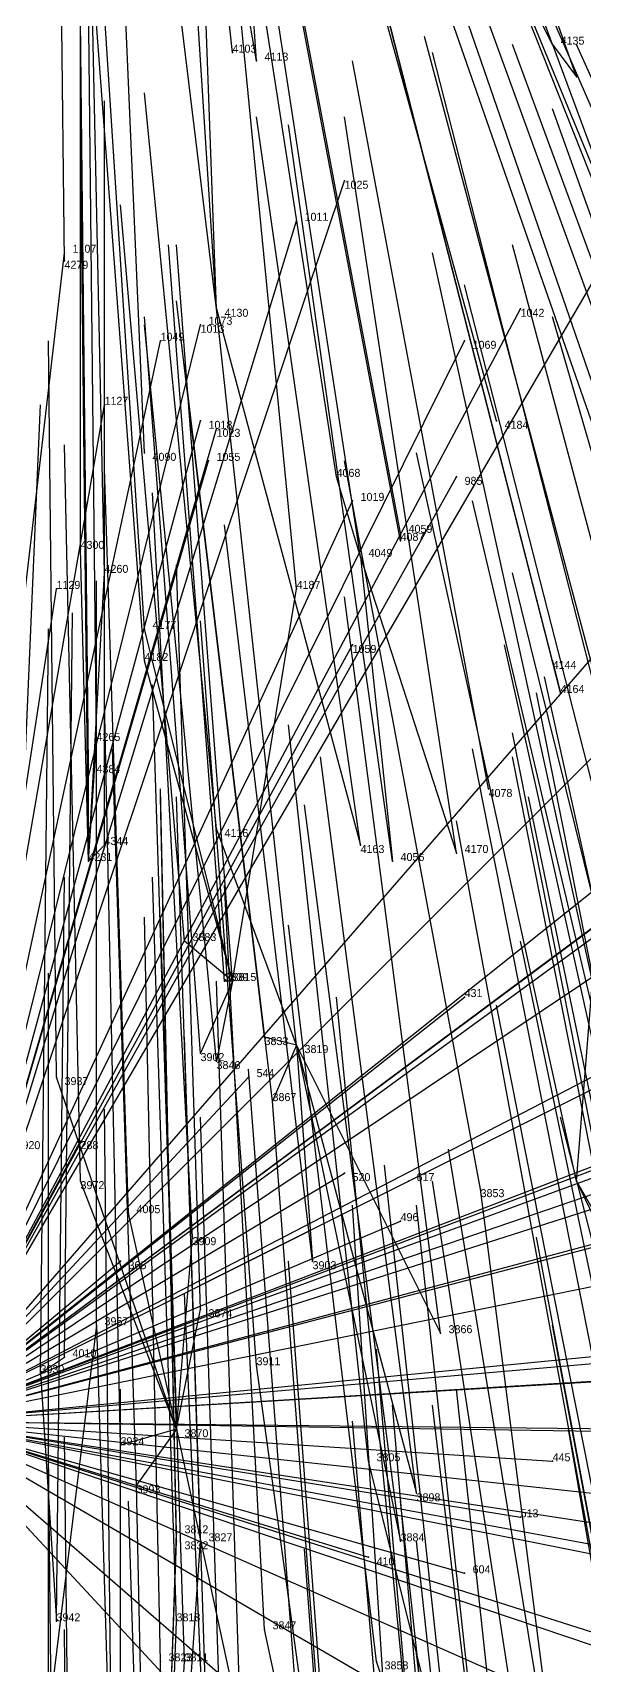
# Model space of a CAD drawing. Extents: x -0.5 to 0.59, y -0.5 to 0.58.
# Drawn here: x -0.008 to 0.061, y -0.3425 to -0.1385 of the extents above; entities that cross this region are included whole.
import ezdxf

# ---------------------------------------------------------------- set-up
doc = ezdxf.new("R2010")
doc.units = 0
for name, color, linetype in [('Facilities', 3, 'CONTINUOUS'), ('Facilities_lines', 3, 'CONTINUOUS'), ('Normals', 1, 'CONTINUOUS'), ('Source_points', 5, 'CONTINUOUS'), ('Text', 3, 'CONTINUOUS')]:
    doc.layers.add(name, color=color, linetype=linetype)

msp = doc.modelspace()

# ---------------------------------------------------------------- linework, layer by layer
at = {"layer": 'Facilities', "color": 3}
for p in [(0.057, -0.14, -0.378), (0.017, -0.141, -0.354), (0.02, -0.142, -0.358), (-0.004, -0.167, -0.417), (0.015, -0.173, -0.435), (0.05, -0.187, -0.484), (0.006, -0.191, -0.479), (0.038, -0.201, -0.51), (0.033, -0.204, -0.516), (0.057, -0.217, -0.561), (0.049, -0.233, -0.596), (-0.001, -0.242, -0.605), (0.017, -0.257, -0.644), (0.025, -0.265, -0.666), (0.06, -0.282, -0.72), (0, -0.3, -0.75), (-0.007, -0.306, -0.765), (0.01, -0.313, -0.783)]:
    msp.add_point(p, dxfattribs=at)
at = {"layer": 'Facilities_lines', "color": 3}
for p, q in [((0.015, -0.173, -0.435), (0.012, -0.09, -0.226)), ((0.057, -0.14, -0.378), (0.033, -0.092, -0.244)), ((0.015, -0.173, -0.435), (0.01, -0.096, -0.24)), ((0.02, -0.142, -0.358), (0.018, -0.113, -0.285)), ((0.057, -0.14, -0.378), (0.06, -0.144, -0.39)), ((0.057, -0.14, -0.378), (0.081, -0.205, -0.55)), ((-0.021, -0.312, -1.25), (0.031, -0.157, -1.25)), ((-0.021, -0.312, -1.25), (0.025, -0.162, -1.25)), ((-0.021, -0.312, -1.25), (-0.004, -0.166, -1.25)), ((-0.021, -0.312, -1.25), (0.063, -0.168, -1.25)), ((-0.021, -0.312, -1.25), (0.053, -0.173, -1.25)), ((0.015, -0.173, -0.435), (0.033, -0.24, -0.607)), ((-0.021, -0.312, -1.25), (0.013, -0.175, -1.25)), ((-0.021, -0.312, -1.25), (0.013, -0.175, -1.25)), ((-0.021, -0.312, -1.25), (0.008, -0.177, -1.25)), ((-0.021, -0.312, -1.25), (0.046, -0.177, -1.25)), ((-0.021, -0.312, -1.25), (0.001, -0.185, -1.25)), ((-0.021, -0.312, -1.25), (0.013, -0.187, -1.25)), ((-0.021, -0.312, -1.25), (0.015, -0.188, -1.25)), ((-0.021, -0.312, -1.25), (0.014, -0.192, -1.25)), ((-0.021, -0.312, -1.25), (0.045, -0.194, -1.25)), ((0.033, -0.204, -0.516), (0.03, -0.194, -0.49)), ((-0.021, -0.312, -1.25), (0.032, -0.197, -1.25)), ((0.038, -0.201, -0.51), (0.038, -0.202, -0.513)), ((-0.001, -0.242, -0.605), (-0.002, -0.203, -0.507)), ((0.033, -0.204, -0.516), (0.037, -0.242, -0.611)), ((0.033, -0.204, -0.516), (0.045, -0.241, -0.613)), ((-0.021, -0.312, -1.25), (0.072, -0.205, -1.25)), ((-0.001, -0.242, -0.605), (0.001, -0.206, -0.515)), ((-0.021, -0.312, -1.25), (0.083, -0.208, -1.25)), ((-0.021, -0.312, -1.25), (-0.005, -0.208, -1.25)), ((0.017, -0.257, -0.644), (0.025, -0.208, -0.523)), ((0.017, -0.257, -0.644), (0.006, -0.213, -0.533)), ((-0.021, -0.312, -1.25), (0.032, -0.215, -1.25)), ((0.017, -0.257, -0.644), (0.006, -0.217, -0.542)), ((0.057, -0.217, -0.561), (0.058, -0.221, -0.571)), ((-0.021, -0.312, -1.25), (0.093, -0.221, -1.25)), ((-0.021, -0.312, -1.25), (0.096, -0.225, -1.25)), ((-0.001, -0.242, -0.605), (0, -0.227, -0.567)), ((-0.021, -0.312, -1.25), (0.093, -0.229, -1.25)), ((-0.001, -0.242, -0.605), (-0.001, -0.23, -0.575)), ((-0.021, -0.312, -1.25), (0.097, -0.233, -1.25)), ((-0.021, -0.312, -1.25), (0.08, -0.237, -1.25)), ((0.025, -0.265, -0.666), (0.015, -0.238, -0.597)), ((-0.001, -0.242, -0.605), (0.001, -0.24, -0.6)), ((-0.021, -0.312, -1.25), (0.169, -0.247, -1.25)), ((0.017, -0.257, -0.644), (0.011, -0.252, -0.63)), ((-0.021, -0.312, -1.25), (0.085, -0.257, -1.25)), ((0.017, -0.257, -0.644), (0.013, -0.266, -0.666)), ((0.017, -0.257, -0.644), (0.015, -0.267, -0.669)), ((0.017, -0.257, -0.644), (0.016, -0.257, -0.643)), ((0.06, -0.282, -0.72), (0.062, -0.257, -0.661)), ((-0.021, -0.312, -1.25), (0.046, -0.259, -1.25)), ((-0.021, -0.312, -1.25), (0.083, -0.26, -1.25)), ((-0.021, -0.312, -1.25), (0.166, -0.263, -1.25)), ((-0.021, -0.312, -1.25), (0.106, -0.264, -1.25)), ((0.025, -0.265, -0.666), (0.021, -0.264, -0.662)), ((0.025, -0.265, -0.666), (0.022, -0.272, -0.681)), ((0.025, -0.265, -0.666), (0.043, -0.301, -0.759)), ((0.025, -0.265, -0.666), (0.038, -0.327, -0.823)), ((0.025, -0.265, -0.666), (0.04, -0.321, -0.81)), ((0.025, -0.265, -0.666), (0.027, -0.292, -0.734)), ((-0.021, -0.312, -1.25), (0.091, -0.269, -1.25)), ((-0.021, -0.312, -1.25), (0.019, -0.269, -1.25)), ((0.01, -0.313, -0.783), (-0.005, -0.269, -0.674)), ((-0.021, -0.312, -1.25), (0.181, -0.271, -1.25)), ((-0.021, -0.312, -1.25), (0.104, -0.272, -1.25)), ((-0.021, -0.312, -1.25), (0.08, -0.275, -1.25)), ((-0.021, -0.312, -1.25), (-0.002, -0.277, -1.25)), ((-0.021, -0.312, -1.25), (0.031, -0.281, -1.25)), ((-0.021, -0.312, -1.25), (0.039, -0.282, -1.25)), ((0.01, -0.313, -0.783), (-0.002, -0.282, -0.706)), ((0.059, -0.369, -0.935), (0.048, -0.283, -0.718)), ((0.06, -0.282, -0.72), (0.071, -0.305, -0.784)), ((0.06, -0.282, -0.72), (0.076, -0.31, -0.797)), ((-0.021, -0.312, -1.25), (0.038, -0.287, -1.25)), ((0.01, -0.313, -0.783), (0.004, -0.286, -0.714)), ((-0.021, -0.312, -1.25), (0.069, -0.288, -1.25)), ((0.01, -0.313, -0.783), (0.012, -0.289, -0.724)), ((-0.021, -0.312, -1.25), (0.22, -0.291, -1.25)), ((-0.021, -0.312, -1.25), (0.003, -0.292, -1.25)), ((-0.021, -0.312, -1.25), (0.153, -0.295, -1.25)), ((-0.021, -0.312, -1.25), (0.197, -0.299, -1.25)), ((0.01, -0.313, -0.783), (0.013, -0.298, -0.746)), ((0, -0.3, -0.75), (-0.006, -0.349, -0.873)), ((0, -0.3, -0.75), (0.002, -0.366, -0.915)), ((-0.021, -0.312, -1.25), (0.128, -0.303, -1.25)), ((-0.007, -0.306, -0.765), (-0.004, -0.304, -0.76)), ((-0.007, -0.306, -0.765), (-0.005, -0.337, -0.843)), ((0.031, -0.385, -0.965), (0.02, -0.305, -0.763)), ((-0.021, -0.312, -1.25), (0.116, -0.314, -1.25)), ((-0.021, -0.312, -1.25), (0.034, -0.329, -1.25)), ((-0.021, -0.312, -1.25), (0.139, -0.366, -1.25)), ((-0.021, -0.312, -1.25), (0.129, -0.342, -1.25)), ((-0.021, -0.312, -1.25), (0.057, -0.317, -1.25)), ((-0.021, -0.312, -1.25), (0.184, -0.35, -1.25)), ((-0.021, -0.312, -1.25), (0.191, -0.335, -1.25)), ((-0.021, -0.312, -1.25), (0.127, -0.359, -1.25)), ((-0.021, -0.312, -1.25), (0.161, -0.314, -1.25)), ((-0.021, -0.312, -1.25), (0.101, -0.366, -1.25)), ((-0.021, -0.312, -1.25), (0.064, -0.325, -1.25)), ((-0.021, -0.312, -1.25), (0.053, -0.324, -1.25)), ((-0.021, -0.312, -1.25), (0.031, -0.368, -1.25)), ((-0.021, -0.312, -1.25), (0.034, -0.344, -1.25)), ((-0.021, -0.312, -1.25), (0.062, -0.384, -1.25)), ((-0.021, -0.312, -1.25), (0.046, -0.331, -1.25)), ((0.01, -0.313, -0.783), (0.003, -0.315, -0.786)), ((0.01, -0.313, -0.783), (0.005, -0.32, -0.8)), ((0.01, -0.313, -0.783), (0.018, -0.35, -0.876)), ((0.055, -0.401, -1.011), (0.034, -0.317, -0.796)), ((0.007, -0.413, -1.032), (0.01, -0.326, -0.814)), ((0.007, -0.413, -1.032), (0.013, -0.327, -0.818)), ((0.007, -0.413, -1.032), (0.01, -0.327, -0.818)), ((0.007, -0.413, -1.032), (0.01, -0.337, -0.842)), ((0.031, -0.385, -0.965), (0.021, -0.338, -0.846)), ((0.007, -0.413, -1.032), (0.011, -0.342, -0.855)), ((0.007, -0.413, -1.032), (0.008, -0.342, -0.854)), ((0.055, -0.401, -1.011), (0.035, -0.342, -0.86))]:
    msp.add_line(p, q, dxfattribs=at)
at = {"layer": 'Normals', "color": 1}
for p, q in [((0.017, -0.141, -0.354), (0.007, -0.048, -0.39)), ((0.02, -0.142, -0.358), (0.004, -0.05, -0.394)), ((0.057, -0.14, -0.378), (0.025, -0.053, -0.416)), ((0.06, -0.144, -0.39), (0.029, -0.057, -0.429)), ((-0.004, -0.167, -0.417), (-0.005, -0.076, -0.458)), ((0.015, -0.173, -0.435), (0.004, -0.083, -0.475)), ((0.073, -0.182, -0.491), (0.038, -0.097, -0.53)), ((0.006, -0.191, -0.479), (0.002, -0.099, -0.517)), ((0.05, -0.187, -0.484), (0.026, -0.1, -0.527)), ((0.03, -0.194, -0.49), (0.016, -0.104, -0.531)), ((0.066, -0.194, -0.511), (0.036, -0.107, -0.552)), ((-0.002, -0.203, -0.507), (-0.002, -0.11, -0.544)), ((0.065, -0.196, -0.518), (0.035, -0.11, -0.558)), ((0.081, -0.192, -0.522), (0.045, -0.109, -0.563)), ((0.038, -0.201, -0.51), (0.021, -0.111, -0.551)), ((0.038, -0.202, -0.513), (0.021, -0.112, -0.553)), ((0.001, -0.206, -0.515), (-0.001, -0.114, -0.554)), ((0.033, -0.204, -0.516), (0.019, -0.113, -0.556)), ((0.025, -0.208, -0.523), (0.016, -0.116, -0.561)), ((0.081, -0.205, -0.55), (0.047, -0.119, -0.589)), ((0.006, -0.213, -0.533), (0, -0.121, -0.572)), ((0.006, -0.217, -0.542), (-0.001, -0.124, -0.58)), ((0.057, -0.217, -0.561), (0.034, -0.127, -0.598)), ((0.078, -0.217, -0.576), (0.046, -0.129, -0.613)), ((0.058, -0.221, -0.571), (0.035, -0.131, -0.608)), ((0, -0.227, -0.567), (-0.001, -0.134, -0.605)), ((-0.001, -0.23, -0.575), (-0.002, -0.137, -0.613)), ((0.065, -0.229, -0.594), (0.041, -0.139, -0.632)), ((0.084, -0.227, -0.606), (0.052, -0.14, -0.643)), ((0.098, -0.225, -0.614), (0.06, -0.14, -0.65)), ((0.049, -0.233, -0.596), (0.032, -0.142, -0.634)), ((0.065, -0.231, -0.599), (0.042, -0.141, -0.638)), ((0.015, -0.238, -0.597), (0.006, -0.146, -0.635)), ((0.001, -0.24, -0.6), (0.001, -0.147, -0.638)), ((0.088, -0.235, -0.628), (0.057, -0.148, -0.665)), ((-0.001, -0.242, -0.605), (-0.002, -0.15, -0.643)), ((0.033, -0.24, -0.607), (0.02, -0.149, -0.645)), ((0.037, -0.242, -0.611), (0.024, -0.15, -0.65)), ((0.045, -0.241, -0.613), (0.031, -0.149, -0.651)), ((0.031, -0.157, -1.25), (0.031, -0.157, -1.15)), ((0.011, -0.252, -0.63), (0.003, -0.16, -0.669)), ((0.025, -0.162, -1.25), (0.025, -0.162, -1.15)), ((0.016, -0.257, -0.643), (0.009, -0.165, -0.681)), ((0.017, -0.257, -0.644), (0.01, -0.165, -0.682)), ((0.076, -0.255, -0.664), (0.052, -0.165, -0.7)), ((-0.004, -0.166, -1.25), (-0.004, -0.166, -1.15)), ((0.062, -0.257, -0.661), (0.042, -0.166, -0.697)), ((0.069, -0.26, -0.673), (0.046, -0.17, -0.708)), ((0.021, -0.264, -0.662), (0.01, -0.172, -0.7)), ((0.025, -0.265, -0.666), (0.015, -0.173, -0.704)), ((0.053, -0.173, -1.25), (0.053, -0.173, -1.15)), ((0.013, -0.266, -0.666), (0.006, -0.174, -0.704)), ((0.015, -0.267, -0.669), (0.006, -0.175, -0.707)), ((0.013, -0.175, -1.25), (0.013, -0.175, -1.15)), ((0.013, -0.175, -1.25), (0.013, -0.175, -1.15)), ((0.083, -0.264, -0.691), (0.057, -0.174, -0.727)), ((-0.005, -0.269, -0.674), (-0.006, -0.177, -0.711)), ((0.008, -0.177, -1.25), (0.008, -0.177, -1.15)), ((0.046, -0.177, -1.25), (0.046, -0.177, -1.15)), ((0.022, -0.272, -0.681), (0.011, -0.18, -0.719)), ((-0.011, -0.278, -0.695), (-0.007, -0.185, -0.732)), ((0.001, -0.185, -1.25), (0.001, -0.185, -1.15)), ((0.013, -0.187, -1.25), (0.013, -0.187, -1.15)), ((0.015, -0.188, -1.25), (0.015, -0.188, -1.15)), ((-0.002, -0.282, -0.706), (-0.004, -0.19, -0.743)), ((0.06, -0.282, -0.72), (0.04, -0.191, -0.758)), ((0.004, -0.286, -0.714), (0.001, -0.193, -0.751)), ((0.014, -0.192, -1.25), (0.014, -0.192, -1.15)), ((0.048, -0.283, -0.718), (0.031, -0.192, -0.756)), ((0.045, -0.194, -1.25), (0.045, -0.194, -1.15)), ((0.012, -0.289, -0.724), (0.007, -0.196, -0.761)), ((0.032, -0.197, -1.25), (0.032, -0.197, -1.15)), ((0.068, -0.286, -0.736), (0.047, -0.197, -0.774)), ((0.027, -0.292, -0.734), (0.016, -0.2, -0.772)), ((0.013, -0.298, -0.746), (0.01, -0.205, -0.783)), ((0.074, -0.295, -0.759), (0.052, -0.206, -0.799)), ((-0.005, -0.208, -1.25), (-0.005, -0.208, -1.15)), ((0, -0.3, -0.75), (0, -0.207, -0.786)), ((0.043, -0.301, -0.759), (0.031, -0.209, -0.798)), ((-0.004, -0.304, -0.76), (-0.003, -0.211, -0.797)), ((0.02, -0.305, -0.763), (0.013, -0.212, -0.8)), ((-0.007, -0.306, -0.765), (-0.006, -0.213, -0.803)), ((0.032, -0.215, -1.25), (0.032, -0.215, -1.15)), ((0.071, -0.305, -0.784), (0.051, -0.215, -0.822)), ((0.01, -0.313, -0.783), (0.007, -0.22, -0.821)), ((0.076, -0.31, -0.797), (0.056, -0.219, -0.835)), ((0.003, -0.315, -0.786), (0.001, -0.222, -0.824)), ((0.073, -0.312, -0.8), (0.055, -0.221, -0.837)), ((0.034, -0.317, -0.796), (0.024, -0.225, -0.834)), ((0.07, -0.317, -0.811), (0.052, -0.226, -0.848)), ((0.005, -0.32, -0.8), (0.002, -0.228, -0.838)), ((0.065, -0.319, -0.815), (0.047, -0.228, -0.852)), ((0.04, -0.321, -0.81), (0.028, -0.229, -0.847)), ((0.07, -0.32, -0.82), (0.052, -0.229, -0.856)), ((0.01, -0.326, -0.814), (0.008, -0.233, -0.852)), ((0.01, -0.327, -0.818), (0.008, -0.234, -0.855)), ((0.013, -0.327, -0.818), (0.01, -0.234, -0.855)), ((0.073, -0.326, -0.834), (0.054, -0.234, -0.871)), ((0.038, -0.327, -0.823), (0.026, -0.235, -0.86)), ((0.062, -0.329, -0.836), (0.045, -0.237, -0.873)), ((-0.005, -0.337, -0.843), (-0.004, -0.244, -0.88)), ((0.01, -0.337, -0.842), (0.007, -0.244, -0.88)), ((0.021, -0.338, -0.846), (0.016, -0.245, -0.883)), ((0.008, -0.342, -0.854), (0.006, -0.249, -0.892)), ((0.011, -0.342, -0.855), (0.008, -0.249, -0.892)), ((0.035, -0.342, -0.86), (0.024, -0.25, -0.896)), ((0.072, -0.343, -0.875), (0.053, -0.252, -0.912)), ((-0.006, -0.349, -0.873), (-0.006, -0.256, -0.91)), ((0.018, -0.35, -0.876), (0.015, -0.257, -0.913)), ((0.039, -0.351, -0.883), (0.03, -0.259, -0.92)), ((0.046, -0.259, -1.25), (0.046, -0.259, -1.15)), ((0.068, -0.351, -0.894), (0.05, -0.26, -0.931)), ((0.014, -0.357, -0.894), (0.011, -0.264, -0.931)), ((0.026, -0.36, -0.903), (0.019, -0.268, -0.94)), ((0.019, -0.269, -1.25), (0.019, -0.269, -1.15)), ((0.002, -0.366, -0.915), (0.001, -0.273, -0.952)), ((0.029, -0.365, -0.915), (0.022, -0.272, -0.953)), ((0.016, -0.367, -0.919), (0.013, -0.274, -0.955)), ((0.081, -0.364, -0.932), (0.058, -0.274, -0.97)), ((-0.002, -0.277, -1.25), (-0.002, -0.277, -1.15)), ((0.059, -0.369, -0.935), (0.044, -0.278, -0.974)), ((0.031, -0.281, -1.25), (0.031, -0.281, -1.15)), ((0.046, -0.372, -0.937), (0.036, -0.28, -0.975)), ((0.039, -0.282, -1.25), (0.039, -0.282, -1.15)), ((0.056, -0.373, -0.943), (0.042, -0.282, -0.982)), ((0.038, -0.378, -0.95), (0.032, -0.285, -0.987)), ((0.05, -0.377, -0.951), (0.04, -0.285, -0.989)), ((0.038, -0.287, -1.25), (0.038, -0.287, -1.15)), ((0.072, -0.38, -0.966), (0.055, -0.289, -1.004)), ((0.003, -0.292, -1.25), (0.003, -0.292, -1.15)), ((0.031, -0.385, -0.965), (0.024, -0.292, -1.003)), ((0.015, -0.388, -0.971), (0.011, -0.296, -1.009)), ((0.074, -0.391, -0.995), (0.057, -0.3, -1.033)), ((0.043, -0.396, -0.995), (0.035, -0.303, -1.032)), ((0.003, -0.401, -1.003), (0.003, -0.308, -1.04)), ((0.055, -0.401, -1.011), (0.045, -0.308, -1.047)), ((0.045, -0.403, -1.014), (0.037, -0.31, -1.05)), ((0.053, -0.402, -1.014), (0.042, -0.31, -1.05)), ((0.04, -0.405, -1.018), (0.032, -0.312, -1.054)), ((-0.003, -0.407, -1.017), (-0.004, -0.314, -1.055)), ((0.075, -0.405, -1.03), (0.059, -0.313, -1.066)), ((-0.005, -0.409, -1.023), (-0.006, -0.316, -1.06)), ((0.057, -0.317, -1.25), (0.057, -0.317, -1.15)), ((0.007, -0.413, -1.032), (0.005, -0.32, -1.069)), ((0.007, -0.415, -1.037), (0.004, -0.322, -1.073)), ((0.048, -0.414, -1.043), (0.038, -0.322, -1.079)), ((0.053, -0.324, -1.25), (0.053, -0.324, -1.15)), ((0.033, -0.421, -1.055), (0.026, -0.328, -1.091)), ((0.05, -0.42, -1.057), (0.04, -0.327, -1.094)), ((0.034, -0.329, -1.25), (0.034, -0.329, -1.15)), ((0.046, -0.331, -1.25), (0.046, -0.331, -1.15)), ((-0.003, -0.431, -1.077), (-0.004, -0.338, -1.115)), ((0.051, -0.433, -1.091), (0.04, -0.341, -1.128))]:
    msp.add_line(p, q, dxfattribs=at)
at = {"layer": 'Source_points', "color": 5}
for p in [(0.06, -0.144, -0.39), (0.031, -0.157, -1.25), (0.025, -0.162, -1.25), (-0.004, -0.166, -1.25), (0.053, -0.173, -1.25), (0.013, -0.175, -1.25), (0.013, -0.175, -1.25), (0.008, -0.177, -1.25), (0.046, -0.177, -1.25), (0.001, -0.185, -1.25), (0.013, -0.187, -1.25), (0.015, -0.188, -1.25), (0.014, -0.192, -1.25), (0.03, -0.194, -0.49), (0.045, -0.194, -1.25), (0.032, -0.197, -1.25), (-0.002, -0.203, -0.507), (0.038, -0.202, -0.513), (0.001, -0.206, -0.515), (-0.005, -0.208, -1.25), (0.025, -0.208, -0.523), (0.006, -0.213, -0.533), (0.032, -0.215, -1.25), (0.006, -0.217, -0.542), (0.058, -0.221, -0.571), (0, -0.227, -0.567), (-0.001, -0.23, -0.575), (0.015, -0.238, -0.597), (0.001, -0.24, -0.6), (0.033, -0.24, -0.607), (0.037, -0.242, -0.611), (0.045, -0.241, -0.613), (0.011, -0.252, -0.63), (0.016, -0.257, -0.643), (0.046, -0.259, -1.25), (0.021, -0.264, -0.662), (0.013, -0.266, -0.666), (0.015, -0.267, -0.669), (-0.005, -0.269, -0.674), (0.019, -0.269, -1.25), (0.022, -0.272, -0.681), (-0.002, -0.277, -1.25), (0.031, -0.281, -1.25), (-0.002, -0.282, -0.706), (0.039, -0.282, -1.25), (0.048, -0.283, -0.718), (0.004, -0.286, -0.714), (0.038, -0.287, -1.25), (0.012, -0.289, -0.724), (0.003, -0.292, -1.25), (0.027, -0.292, -0.734), (0.013, -0.298, -0.746), (0.043, -0.301, -0.759), (-0.004, -0.304, -0.76), (0.02, -0.305, -0.763), (0.003, -0.315, -0.786), (0.034, -0.317, -0.796), (0.057, -0.317, -1.25), (0.005, -0.32, -0.8), (0.04, -0.321, -0.81), (0.053, -0.324, -1.25), (0.01, -0.326, -0.814), (0.01, -0.327, -0.818), (0.013, -0.327, -0.818), (0.038, -0.327, -0.823), (0.034, -0.329, -1.25), (0.046, -0.331, -1.25), (-0.005, -0.337, -0.843), (0.01, -0.337, -0.842), (0.021, -0.338, -0.846), (0.008, -0.342, -0.854), (0.011, -0.342, -0.855), (0.035, -0.342, -0.86)]:
    msp.add_point(p, dxfattribs=at)

# ---------------------------------------------------------------- texts
at = {"layer": 'Text', "color": 3}
for s, p in [('4103', (0.017, -0.141, -0.354)), ('4135', (0.058, -0.14, -0.378)), ('4113', (0.021, -0.142, -0.358)), ('1025', (0.031, -0.158, -1.25)), ('1011', (0.026, -0.162, -1.25)), ('1107', (-0.003, -0.166, -1.25)), ('4279', (-0.004, -0.168, -0.417)), ('4130', (0.016, -0.174, -0.435)), ('1042', (0.053, -0.174, -1.25)), ('1013', (0.013, -0.176, -1.25)), ('1073', (0.014, -0.175, -1.25)), ('1049', (0.008, -0.177, -1.25)), ('1069', (0.047, -0.178, -1.25)), ('1127', (0.001, -0.185, -1.25)), ('1018', (0.014, -0.188, -1.25)), ('4184', (0.051, -0.188, -0.484)), ('1023', (0.015, -0.189, -1.25)), ('4090', (0.007, -0.192, -0.479)), ('1055', (0.015, -0.192, -1.25)), ('4068', (0.03, -0.194, -0.49)), ('985', (0.046, -0.195, -1.25)), ('1019', (0.033, -0.197, -1.25)), ('4087', (0.038, -0.202, -0.513)), ('4059', (0.039, -0.201, -0.51)), ('4300', (-0.002, -0.203, -0.507)), ('4049', (0.034, -0.204, -0.516)), ('4260', (0.001, -0.206, -0.515)), ('1129', (-0.005, -0.208, -1.25)), ('4187', (0.025, -0.208, -0.523)), ('4177', (0.007, -0.213, -0.533)), ('4182', (0.006, -0.217, -0.542)), ('1059', (0.032, -0.216, -1.25)), ('4144', (0.057, -0.218, -0.561)), ('4164', (0.058, -0.221, -0.571)), ('4265', (0, -0.227, -0.567)), ('4384', (0, -0.231, -0.575)), ('4078', (0.049, -0.234, -0.596)), ('4116', (0.016, -0.239, -0.597)), ('4344', (0.001, -0.24, -0.6)), ('4163', (0.033, -0.241, -0.607)), ('4170', (0.046, -0.241, -0.613)), ('4231', (-0.001, -0.242, -0.605)), ('4056', (0.038, -0.242, -0.611)), ('3883', (0.012, -0.252, -0.63)), ('3839', (0.016, -0.257, -0.643)), ('3815', (0.017, -0.257, -0.644)), ('431', (0.046, -0.259, -1.25)), ('3833', (0.021, -0.265, -0.662)), ('3819', (0.026, -0.266, -0.666)), ('3902', (0.013, -0.267, -0.666)), ('3846', (0.015, -0.268, -0.669)), ('3937', (-0.004, -0.27, -0.674)), ('544', (0.02, -0.269, -1.25)), ('3867', (0.022, -0.272, -0.681)), ('3920', (-0.01, -0.278, -0.695)), ('288', (-0.002, -0.278, -1.25)), ('520', (0.032, -0.282, -1.25)), ('617', (0.04, -0.282, -1.25)), ('3972', (-0.002, -0.283, -0.706)), ('3853', (0.048, -0.284, -0.718)), ('4005', (0.005, -0.286, -0.714)), ('496', (0.038, -0.287, -1.25)), ('3909', (0.012, -0.29, -0.724)), ('365', (0.004, -0.293, -1.25)), ('3903', (0.027, -0.293, -0.734)), ('3967', (0.001, -0.3, -0.75)), ('3874', (0.014, -0.299, -0.746)), ('3866', (0.044, -0.301, -0.759)), ('4010', (-0.003, -0.304, -0.76)), ('3930', (-0.007, -0.306, -0.765)), ('3911', (0.02, -0.305, -0.763)), ('3924', (0.003, -0.315, -0.786)), ('3870', (0.011, -0.314, -0.783)), ('3805', (0.035, -0.317, -0.796)), ('445', (0.057, -0.317, -1.25)), ('3993', (0.005, -0.321, -0.8)), ('3898', (0.04, -0.322, -0.81)), ('513', (0.053, -0.324, -1.25)), ('3812', (0.011, -0.326, -0.814)), ('3827', (0.014, -0.327, -0.818)), ('3884', (0.038, -0.327, -0.823)), ('3832', (0.011, -0.328, -0.818)), ('410', (0.035, -0.33, -1.25)), ('604', (0.047, -0.331, -1.25)), ('3942', (-0.005, -0.337, -0.843)), ('3818', (0.01, -0.337, -0.842)), ('3847', (0.022, -0.338, -0.846)), ('3823', (0.009, -0.342, -0.854)), ('3811', (0.011, -0.342, -0.855)), ('3858', (0.036, -0.343, -0.86))]:
    msp.add_text(s, height=0.001, dxfattribs=at).set_placement(p)

doc.saveas('drawing.dxf')
